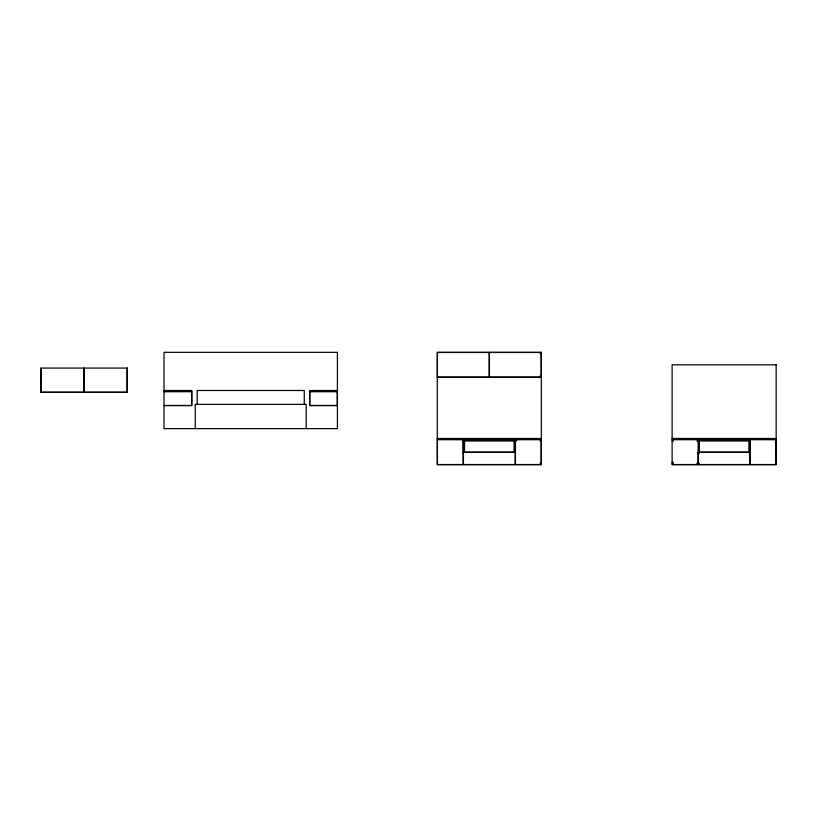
<?xml version="1.0" encoding="UTF-8"?>
<svg xmlns="http://www.w3.org/2000/svg" width="817" height="817" viewBox="0 0 817 817"><rect width="100%" height="100%" fill="white"/><g stroke="black" fill="none" stroke-linecap="round" stroke-linejoin="round"><path stroke-width="1.23" d="M540.068 353.587L541.314 353.587M540.068 376.024L541.314 376.024M437.279 377.28L541.314 377.28M164.023 390.485L191.791 390.485L191.791 405.6L164.023 405.6M337.411 390.485L309.643 390.485L309.643 405.6L337.411 405.6M164.023 391.731L191.791 391.731M309.643 391.731L337.411 391.731M164.166 405.457L191.658 405.457L191.658 391.864M437.279 438.474L541.314 438.474M672.115 438.474L776.15 438.474M437.279 439.72L541.314 439.72M672.115 439.72L776.15 439.72M463.29 440.976L516.558 440.976M540.068 440.976L541.314 440.976M672.115 440.976L673.361 440.976M696.881 440.976L750.139 440.976M463.29 452.189L515.302 452.189M698.126 452.189L750.139 452.189M515.17 452.332L463.433 452.332L463.433 464.526L515.17 464.526L515.302 439.72M698.126 453.445L699.372 453.445M672.115 462.167L673.361 462.167M540.068 463.413L541.314 463.413M672.115 463.413L673.361 463.413M696.881 463.413L699.372 463.413M672.258 464.526L697.984 464.526M776.007 439.863L776.007 464.526L750.282 464.526L750.282 439.863M750.139 439.72L750.139 453.445M748.893 440.976L748.893 452.189M699.372 440.976L699.372 452.189M698.126 439.72L698.126 464.669M541.181 439.863L541.181 464.526L515.445 464.526L515.445 439.863M514.056 440.976L514.056 452.189M464.536 440.976L464.536 452.189M463.29 439.72L463.29 453.445M463.147 439.863L463.147 464.526L437.422 464.526L437.422 439.863M337.268 391.864L337.268 405.457L309.776 405.457L309.776 391.864M306.201 428.629L306.201 404.354L195.232 404.354L195.232 428.629M304.261 404.354L304.261 390.485L197.173 390.485L197.173 404.354M127.125 368.222L127.125 392.211L84.192 392.211L84.192 368.222M83.916 368.222L83.916 392.211L40.993 392.211L40.993 368.222M337.411 352.331L164.023 352.331L164.023 428.629L337.411 428.629L337.411 352.331M541.314 352.331L437.279 352.331L437.279 464.669L541.314 464.669L541.314 352.331M489.158 352.474L437.422 352.474L437.422 377.137L489.158 377.137L489.158 352.474M541.181 352.474L489.434 352.474L489.434 377.137L541.181 377.137L541.181 352.474M776.15 364.811L672.115 364.811L672.115 464.669L776.15 464.669L776.15 364.811M127.268 368.079L40.85 368.079L40.85 392.354L127.268 392.354L127.268 368.079M750.006 452.332L698.269 452.332L698.269 464.526L750.006 464.526L750.006 452.332"/></g></svg>
